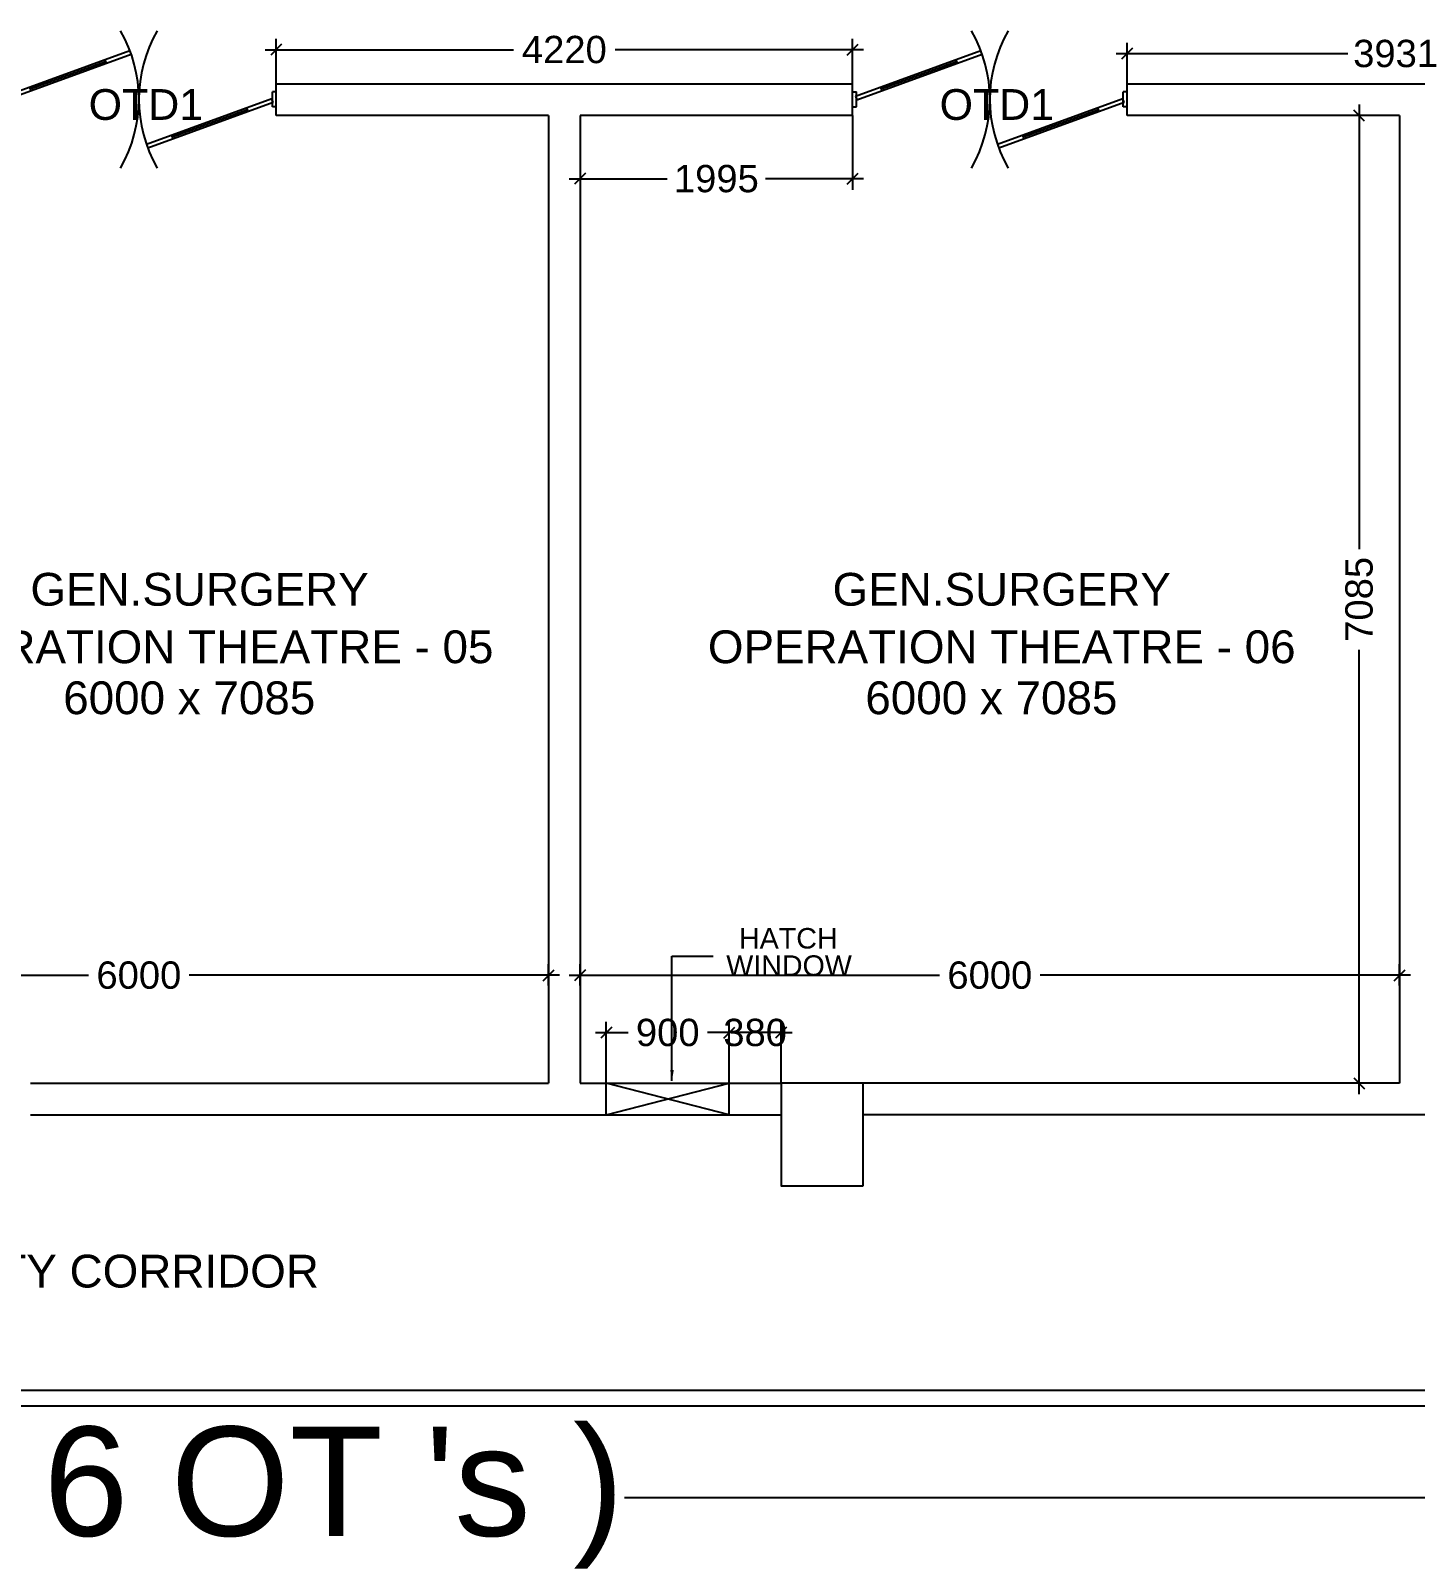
# Model space of a CAD drawing. Extents: x 7897917 to 8423973, y -6487334 to -6173396.
# Drawn here: x 7941552 to 7951689, y -6416714 to -6405479 of the extents above; entities that cross this region are included whole.
import ezdxf
from ezdxf.enums import TextEntityAlignment as Align

# ---------------------------------------------------------------- set-up
doc = ezdxf.new("R2010")
doc.units = 0
doc.header["$LTSCALE"] = 600
doc.header["$MEASUREMENT"] = 0
doc.header["$PDMODE"] = 35
doc.linetypes.add('DASHED', pattern=[0.75, 0.5, -0.25])
doc.layers.get('0').update_dxf_attribs({"linetype": 'CONTINUOUS'})
doc.layers.get('Defpoints').update_dxf_attribs({"linetype": 'CONTINUOUS'})
for name, color, linetype in [('DIM-TEXT', 8, 'CONTINUOUS'), ('DOOR', 32, 'CONTINUOUS'), ('joinery', 7, 'CONTINUOUS'), ('LA-column', 3, 'CONTINUOUS'), ('Room Dim', 1, 'CONTINUOUS'), ('TEXT', 6, 'CONTINUOUS'), ('Walls', 7, 'CONTINUOUS'), ('Window', 4, 'CONTINUOUS'), ('Working Dim', 5, 'CONTINUOUS')]:
    doc.layers.add(name, color=color, linetype=linetype)
doc.styles.add('ari', font='arial.ttf')
doc.styles.add('ARIAL', font='arial.ttf')
doc.styles.add('RT', font='romant.shx')
doc.dimstyles.new('int. dim', dxfattribs={"dimtxt": 450, "dimasz": 80, "dimexe": 80, "dimexo": 0, "dimgap": 70, "dimtad": 0, "dimdec": 0, "dimzin": 12, "dimdsep": 46, "dimtxsty": 'ari', "dimblk": 'OBLIQUE', "dimcen": 2, "dimdle": 80, "dimclrd": 256, "dimclre": 256, "dimclrt": 6, "dimadec": 0, "dimazin": 0, "dimtfac": 1, "dimtdec": 0, "dimtix": 1, "dimtmove": 2, "dimatfit": 3, "dimfxl": 1, "dimtolj": 1, "dimtzin": 0, "dimlwd": -1, "dimlwe": -1, "dimarcsym": 0})
doc.dimstyles.new('TEXT', dxfattribs={"dimscale": 0, "dimtxt": 600, "dimasz": 300, "dimexe": 300, "dimexo": 30, "dimgap": 50, "dimtad": 0, "dimdec": 0, "dimzin": 0, "dimdsep": 46, "dimtxsty": 'RT', "dimblk": 'OBLIQUE', "dimcen": 0.09, "dimdle": 300, "dimclrd": 256, "dimclre": 256, "dimclrt": 170, "dimadec": 0, "dimazin": 0, "dimtfac": 1, "dimtdec": 0, "dimtofl": 0, "dimtmove": 2, "dimatfit": 3, "dimfxl": 1, "dimfrac": 2, "dimtolj": 1, "dimtzin": 0, "dimlwd": -1, "dimlwe": -1, "dimarcsym": 0})

# ---------------------------------------------------------------- blocks, each defined once
blk = doc.blocks.new('Z$W@#5624')
at = {"layer": 'DOOR'}
for p, q in [((19, 470), (840, 769)), ((28, 446), (849, 745)), ((676, 709), (685, 685)), ((188, 518), (680, 697)), ((183, 529), (192, 506)), ((0, 400), (0, 499)), ((0, 499), (25, 499)), ((19, 470), (28, 446)), ((25, 400), (25, 499)), ((1770, 453), (949, 154)), ((1779, 429), (957, 130)), ((1779, 429), (1770, 453)), ((1798, 499), (1773, 499)), ((1773, 400), (1773, 499)), ((1798, 400), (1798, 499)), ((0, 400), (25, 400)), ((1610, 381), (1117, 202)), ((1614, 369), (1606, 393)), ((1798, 400), (1773, 400)), ((1113, 214), (1122, 190))]:
    blk.add_line(p, q, dxfattribs=at)
at = {"layer": 'DOOR', "color": 145}
for centre, start_param, end_param in [((0, 449), 2.617994, 3.665191), ((1798, 449), -0.523599, 0.523599)]:
    blk.add_ellipse(centre, major_axis=(-899, 0), ratio=1, start_param=start_param, end_param=end_param, dxfattribs=at)
blk = doc.blocks.new('_Oblique')
at = {"color": 0, "linetype": 'ByBlock', "lineweight": -2}
blk.add_line((-0.5, -0.5), (0.5, 0.5), dxfattribs=at)
blk = doc.blocks.new('*D562')
at = {"layer": 'Defpoints', "color": 0, "transparency": 16777216}
for p in [(7953510, -6405647), (7949579, -6405870, 13), (7953510, -6405870)]:
    blk.add_point(p, dxfattribs=at)
at = {"layer": 'Working Dim', "transparency": 16777216}
for p, q in [((7949579, -6405870), (7949579, -6405567)), ((7953510, -6405870), (7953510, -6405567)), ((7949499, -6405647), (7951195, -6405647)), ((7953590, -6405647), (7951894, -6405647))]:
    blk.add_line(p, q, dxfattribs=at)
at = {"layer": 'Working Dim', "transparency": 16777216, "xscale": 80, "yscale": 80, "zscale": 80, "rotation": 180}
blk.add_blockref('_Oblique', (7949579, -6405647), dxfattribs=at)
at = {"layer": 'Working Dim', "transparency": 16777216, "xscale": 80, "yscale": 80, "zscale": 80}
blk.add_blockref('_Oblique', (7953510, -6405647), dxfattribs=at)
at = {"layer": 'Working Dim', "color": 6, "transparency": 16777216, "insert": (7951545, -6405647), "char_height": 200, "attachment_point": 5, "style": 'ari'}
blk.add_mtext('\\A1;3931', dxfattribs=at)
blk = doc.blocks.new('*D1480')
at = {"layer": 'Defpoints', "color": 0, "transparency": 16777216}
for p in [(7945574, -6412394), (7945574, -6412468), (7951574, -6412468)]:
    blk.add_point(p, dxfattribs=at)
at = {"layer": 'Working Dim', "transparency": 16777216}
for p, q in [((7945574, -6412468), (7945574, -6412314)), ((7951574, -6412468), (7951574, -6412314)), ((7945494, -6412394), (7948205, -6412394)), ((7951654, -6412394), (7948943, -6412394))]:
    blk.add_line(p, q, dxfattribs=at)
at = {"layer": 'Working Dim', "transparency": 16777216, "xscale": 80, "yscale": 80, "zscale": 80, "rotation": 180}
blk.add_blockref('_Oblique', (7945574, -6412394), dxfattribs=at)
at = {"layer": 'Working Dim', "transparency": 16777216, "xscale": 80, "yscale": 80, "zscale": 80}
blk.add_blockref('_Oblique', (7951574, -6412394), dxfattribs=at)
at = {"layer": 'Working Dim', "color": 6, "transparency": 16777216, "insert": (7948574, -6412394), "char_height": 200, "attachment_point": 5, "style": 'ari'}
blk.add_mtext('\\A1;6000', dxfattribs=at)
blk = doc.blocks.new('*D1481')
at = {"layer": 'Defpoints', "color": 0, "transparency": 16777216}
for p in [(7951278, -6406100), (7951574, -6406100), (7951574, -6413185)]:
    blk.add_point(p, dxfattribs=at)
at = {"layer": 'Working Dim', "transparency": 16777216}
for p, q in [((7951278, -6406020), (7951278, -6409274)), ((7951574, -6406100), (7951198, -6406100)), ((7951278, -6413265), (7951278, -6410011)), ((7951574, -6413185), (7951198, -6413185))]:
    blk.add_line(p, q, dxfattribs=at)
at = {"layer": 'Working Dim', "transparency": 16777216, "xscale": 80, "yscale": 80, "zscale": 80}
for p, rotation in [((7951278, -6406100), 90), ((7951278, -6413185), 270)]:
    blk.add_blockref('_Oblique', p, dxfattribs=dict(at, rotation=rotation))
at = {"layer": 'Working Dim', "color": 6, "transparency": 16777216, "insert": (7951278, -6409642), "char_height": 200, "attachment_point": 5, "rotation": 90, "style": 'ari'}
blk.add_mtext('\\A1;7085', dxfattribs=at)
blk = doc.blocks.new('*D1482')
at = {"layer": 'Defpoints', "color": 0, "transparency": 16777216}
for p in [(7939344, -6412394), (7939344, -6412468), (7945344, -6412468)]:
    blk.add_point(p, dxfattribs=at)
at = {"layer": 'Working Dim', "transparency": 16777216}
for p, q in [((7939344, -6412468), (7939344, -6412314)), ((7945344, -6412468), (7945344, -6412314)), ((7939264, -6412394), (7941975, -6412394)), ((7945424, -6412394), (7942713, -6412394))]:
    blk.add_line(p, q, dxfattribs=at)
at = {"layer": 'Working Dim', "transparency": 16777216, "xscale": 80, "yscale": 80, "zscale": 80, "rotation": 180}
blk.add_blockref('_Oblique', (7939344, -6412394), dxfattribs=at)
at = {"layer": 'Working Dim', "transparency": 16777216, "xscale": 80, "yscale": 80, "zscale": 80}
blk.add_blockref('_Oblique', (7945344, -6412394), dxfattribs=at)
at = {"layer": 'Working Dim', "color": 6, "transparency": 16777216, "insert": (7942344, -6412394), "char_height": 200, "attachment_point": 5, "style": 'ari'}
blk.add_mtext('\\A1;6000', dxfattribs=at)
blk = doc.blocks.new('A$C6C0004E6')
at = {"layer": 'DOOR', "color": 161, "linetype": 'Continuous'}
for p, q in [((-900, 0), (-900, 230)), ((0, 0), (0, 230))]:
    blk.add_line(p, q, dxfattribs=at)
at = {"layer": 'DOOR', "color": 161, "linetype": 'DASHED', "ltscale": 500}
for p, q in [((-900, 0), (0, 230)), ((0, 0), (-900, 230))]:
    blk.add_line(p, q, dxfattribs=at)
blk = doc.blocks.new('*D1486')
at = {"layer": 'Defpoints', "color": 0, "transparency": 16777216}
for p in [(7947569, -6405618), (7943349, -6405870), (7947569, -6405870)]:
    blk.add_point(p, dxfattribs=at)
at = {"layer": 'Working Dim', "transparency": 16777216}
for p, q in [((7943349, -6405870), (7943349, -6405538)), ((7947569, -6405870), (7947569, -6405538)), ((7943269, -6405618), (7945087, -6405618)), ((7947649, -6405618), (7945831, -6405618))]:
    blk.add_line(p, q, dxfattribs=at)
at = {"layer": 'Working Dim', "transparency": 16777216, "xscale": 80, "yscale": 80, "zscale": 80, "rotation": 180}
blk.add_blockref('_Oblique', (7943349, -6405618), dxfattribs=at)
at = {"layer": 'Working Dim', "transparency": 16777216, "xscale": 80, "yscale": 80, "zscale": 80}
blk.add_blockref('_Oblique', (7947569, -6405618), dxfattribs=at)
at = {"layer": 'Working Dim', "color": 6, "transparency": 16777216, "insert": (7945459, -6405618), "char_height": 200, "attachment_point": 5, "style": 'ari'}
blk.add_mtext('\\A1;4220', dxfattribs=at)
blk = doc.blocks.new('*D1597')
at = {"layer": 'Defpoints', "color": 0, "transparency": 16777216}
for p in [(7946666, -6412814), (7946666, -6413185), (7947046, -6413185, 8)]:
    blk.add_point(p, dxfattribs=at)
at = {"layer": 'Working Dim', "transparency": 16777216}
for p, q in [((7946666, -6413185), (7946666, -6412734)), ((7947046, -6413185), (7947046, -6412734)), ((7946666, -6412814), (7946586, -6412814)), ((7947046, -6412814), (7946666, -6412814)), ((7947046, -6412814), (7947126, -6412814))]:
    blk.add_line(p, q, dxfattribs=at)
at = {"layer": 'Working Dim', "transparency": 16777216, "xscale": 80, "yscale": 80, "zscale": 80}
blk.add_blockref('_Oblique', (7946666, -6412814), dxfattribs=at)
at = {"layer": 'Working Dim', "transparency": 16777216, "xscale": 80, "yscale": 80, "zscale": 80, "rotation": 180}
blk.add_blockref('_Oblique', (7947046, -6412814), dxfattribs=at)
at = {"layer": 'Working Dim', "color": 6, "transparency": 16777216, "insert": (7946856, -6412814), "char_height": 200, "attachment_point": 5, "style": 'ari'}
blk.add_mtext('\\A1;380', dxfattribs=at)
blk = doc.blocks.new('*D1598')
at = {"layer": 'Defpoints', "color": 0, "transparency": 16777216}
for p in [(7945766, -6412814), (7945766, -6413185), (7946666, -6413185)]:
    blk.add_point(p, dxfattribs=at)
at = {"layer": 'Working Dim', "transparency": 16777216}
for p, q in [((7945766, -6413185), (7945766, -6412734)), ((7946666, -6413185), (7946666, -6412734)), ((7945686, -6412814), (7945926, -6412814)), ((7946746, -6412814), (7946507, -6412814))]:
    blk.add_line(p, q, dxfattribs=at)
at = {"layer": 'Working Dim', "transparency": 16777216, "xscale": 80, "yscale": 80, "zscale": 80, "rotation": 180}
blk.add_blockref('_Oblique', (7945766, -6412814), dxfattribs=at)
at = {"layer": 'Working Dim', "transparency": 16777216, "xscale": 80, "yscale": 80, "zscale": 80}
blk.add_blockref('_Oblique', (7946666, -6412814), dxfattribs=at)
at = {"layer": 'Working Dim', "color": 6, "transparency": 16777216, "insert": (7946216, -6412814), "char_height": 200, "attachment_point": 5, "style": 'ari'}
blk.add_mtext('\\A1;900', dxfattribs=at)
blk = doc.blocks.new('*D1603')
at = {"layer": 'Defpoints', "color": 0, "transparency": 16777216}
for p in [(7945574, -6406100), (7947569, -6406100), (7947569, -6406563)]:
    blk.add_point(p, dxfattribs=at)
at = {"layer": 'Working Dim', "transparency": 16777216}
for p, q in [((7945574, -6406100), (7945574, -6406643)), ((7947569, -6406100), (7947569, -6406643)), ((7945494, -6406563), (7946212, -6406563)), ((7947649, -6406563), (7946932, -6406563))]:
    blk.add_line(p, q, dxfattribs=at)
at = {"layer": 'Working Dim', "transparency": 16777216, "xscale": 80, "yscale": 80, "zscale": 80, "rotation": 180}
blk.add_blockref('_Oblique', (7945574, -6406563), dxfattribs=at)
at = {"layer": 'Working Dim', "transparency": 16777216, "xscale": 80, "yscale": 80, "zscale": 80}
blk.add_blockref('_Oblique', (7947569, -6406563), dxfattribs=at)
at = {"layer": 'Working Dim', "color": 6, "transparency": 16777216, "insert": (7946572, -6406563), "char_height": 200, "attachment_point": 5, "style": 'ari'}
blk.add_mtext('\\A1;1995', dxfattribs=at)
blk = doc.blocks.new('*D1821')
at = {"layer": 'Defpoints', "color": 0, "linetype": 'Continuous', "transparency": 16777216}
for p in [(7959984, -6414245, -12), (7918924, -6414395, -14), (7959984, -6416219)]:
    blk.add_point(p, dxfattribs=at)
at = {"layer": 'DIM-TEXT', "transparency": 16777216}
for p, q in [((7959984, -6414245), (7959984, -6416519)), ((7918924, -6414395), (7918924, -6416519)), ((7918624, -6416219), (7933009, -6416219)), ((7960284, -6416219), (7945899, -6416219))]:
    blk.add_line(p, q, dxfattribs=at)
at = {"layer": 'DIM-TEXT', "linetype": 'Continuous', "transparency": 16777216, "xscale": 300, "yscale": 300, "zscale": 300, "rotation": 180}
blk.add_blockref('_Oblique', (7918924, -6416219), dxfattribs=at)
at = {"layer": 'DIM-TEXT', "linetype": 'Continuous', "transparency": 16777216, "xscale": 300, "yscale": 300, "zscale": 300}
blk.add_blockref('_Oblique', (7959984, -6416219), dxfattribs=at)
at = {"layer": 'DIM-TEXT', "color": 170, "linetype": 'Continuous', "transparency": 16777216, "insert": (7939454, -6416219), "char_height": 750, "attachment_point": 5, "style": 'ari'}
blk.add_mtext("\\A1;{\\H1.067x;O.T.COMPLEX ( 6 OT 's )}", dxfattribs=at)

msp = doc.modelspace()

# ---------------------------------------------------------------- linework, layer by layer
at = {"layer": 'LA-column', "color": 2, "elevation": 2.39}
msp.add_lwpolyline([(7947646.046, -6413934.714), (7947646.046, -6413184.714), (7947046.046, -6413184.714), (7947046.046, -6413934.714)], close=True, dxfattribs=at)
at = {"layer": 'Walls', "linetype": 'Continuous'}
for p, q in [((7947569.049, -6405869.689), (7943349.049, -6405869.689)), ((7943349.049, -6406099.689), (7943349.049, -6405869.689)), ((7947569.049, -6406099.689), (7947569.049, -6405869.689)), ((7953509.959, -6405869.689), (7949579.049, -6405869.689)), ((7949579.049, -6406099.689), (7949579.049, -6405869.689)), ((7945344.049, -6406099.689), (7943349.049, -6406099.689)), ((7945344.049, -6406099.689), (7945344.049, -6413184.714)), ((7947569.049, -6406099.689), (7945574.049, -6406099.689)), ((7945574.049, -6406099.689), (7945574.049, -6413184.714)), ((7951574.049, -6406099.74), (7949579.049, -6406099.689)), ((7951574.049, -6406099.74), (7951574.049, -6413184.714)), ((7941549.959, -6413184.697), (7945344.049, -6413184.714)), ((7945574.049, -6413184.714), (7947046.046, -6413184.695)), ((7951574.049, -6413184.697), (7947644.959, -6413184.697)), ((7941549.959, -6413414.697), (7947046.046, -6413414.697)), ((7953140.046, -6413414.697), (7947644.959, -6413414.697))]:
    msp.add_line(p, q, dxfattribs=at)
at = {"layer": 'Walls'}
for points in [[(7959834.138, -6415434.714), (7924068.907, -6415434.714), (7924068.907, -6405869.661)], [(7959604.138, -6415549.714), (7923953.907, -6415549.714), (7923953.907, -6414394.662)]]:
    msp.add_lwpolyline(points, dxfattribs=at)

# ---------------------------------------------------------------- block references
at = {"layer": 'DOOR', "linetype": 'Continuous', "xscale": 1.118059320375323, "yscale": 1.118059320375323, "zscale": 1.118059320375323}
for p in [(7941339.049, -6406483.856), (7947569.049, -6406483.856)]:
    msp.add_blockref('Z$W@#5624', p, dxfattribs=at)
at = {"layer": 'Window', "linetype": 'Continuous', "xscale": -1}
msp.add_blockref('A$C6C0004E6', (7945766.128, -6413414.697), dxfattribs=at)

# ---------------------------------------------------------------- texts
at = {"layer": 'joinery', "style": 'ari'}
for p in [(7941976.473, -6406131.68, -8.455), (7948206.473, -6406131.68, -8.455)]:
    msp.add_text('OTD1', height=225, dxfattribs=at).set_placement(p)
at = {"layer": 'Room Dim', "style": 'ARIAL'}
for p in [(7942712.771, -6410482.75), (7948585.406, -6410482.75)]:
    msp.add_text('6000 x 7085', height=240, dxfattribs=at).set_placement(p, align=Align.CENTER)
at = {"layer": 'TEXT', "color": 7, "style": 'ARIAL'}
for s, height, p in [('GEN.SURGERY', 240, (7942788.599, -6409688.446)), ('GEN.SURGERY', 240, (7948661.234, -6409688.446)), ('OPERATION THEATRE - 05', 240, (7942788.599, -6410109.379)), ('OPERATION THEATRE - 06', 240, (7948661.234, -6410109.379)), ('HATCH ', 150, (7947127.757, -6412198.316)), ('WINDOW', 150, (7947104.086, -6412398.247)), ('1.50 M      WIDE  DIRTY CORRIDOR', 240, (7940877.415, -6414679.993))]:
    msp.add_text(s, height=height, dxfattribs=at).set_placement(p, align=Align.CENTER)

# ---------------------------------------------------------------- dimensions: what is measured, and where the dimension line sits
at = {"layer": 'DIM-TEXT', "linetype": 'Continuous'}
dim = msp.add_linear_dim(base=(7959983.785, -6416218.984, 11.758), p1=(7918923.735, -6414394.63, -2.39), p2=(7959983.785, -6414244.631, -0.107), text="{\\H1.067x;O.T.COMPLEX ( 6 OT 's )}", dimstyle='TEXT', override={"dimscale": 1, "dimtxt": 750, "dimexo": 0, "dimtxsty": 'ari'}, dxfattribs=at)
dim.commit()
dim.dimension.update_dxf_attribs({"geometry": '*D1821', "text_midpoint": (7939453.76, -6416218.984, 11.758)})
at = {"layer": 'Working Dim'}
for base, p1, p2, override, picture, middle in [((7947569.049, -6405617.823), (7943349.049, -6405869.689), (7947569.049, -6405869.689), {"dimtxt": 200}, '*D1486', (7945459.049, -6405617.823)), ((7953509.959, -6405646.554), (7949579.049, -6405869.689, 13.302), (7953509.959, -6405869.689), {"dimtxt": 200}, '*D562', (7951544.504, -6405646.554)), ((7947569.049, -6406562.629), (7945574.049, -6406099.689), (7947569.049, -6406099.689), {"dimtxt": 200, "dimarcsym": 1}, '*D1603', (7946571.549, -6406562.629)), ((7939344.049, -6412393.725), (7945344.049, -6412467.92), (7939344.049, -6412467.92), {"dimtxt": 200}, '*D1482', (7942344.049, -6412393.725)), ((7945574.049, -6412393.725), (7951574.049, -6412467.92), (7945574.049, -6412467.92), {"dimtxt": 200}, '*D1480', (7948574.049, -6412393.725)), ((7945766.183, -6412814.155), (7946666.128, -6413184.682), (7945766.183, -6413184.711), {"dimtxt": 200, "dimarcsym": 1}, '*D1598', (7946216.155, -6412814.155)), ((7946666.128, -6412814.155), (7947046.046, -6413184.682, 8.479), (7946666.128, -6413184.682), {"dimtxt": 200, "dimarcsym": 1}, '*D1597', (7946856.087, -6412814.155))]:
    dim = msp.add_linear_dim(base=base, p1=p1, p2=p2, dimstyle='int. dim', override=override, dxfattribs=at)
    dim.commit()
    dim.dimension.update_dxf_attribs({"geometry": picture, "text_midpoint": middle})
dim = msp.add_linear_dim(base=(7951278.098, -6406099.74), p1=(7951574.049, -6413184.714), p2=(7951574.049, -6406099.74), angle=270, dimstyle='int. dim', override={"dimtxt": 200}, dxfattribs=at)
dim.commit()
dim.dimension.update_dxf_attribs({"geometry": '*D1481', "text_midpoint": (7951278.098, -6409642.227)})

# ---------------------------------------------------------------- leaders
msp.add_leader([(7946247.062, -6413166.802), (7946247.062, -6412254.636), (7946548.826, -6412254.636)], dimstyle='int. dim', override={"dimtxt": 200, "dimgap": 70, "dimtad": 0, "dimarcsym": 1}, dxfattribs=at)

doc.saveas('drawing.dxf')
